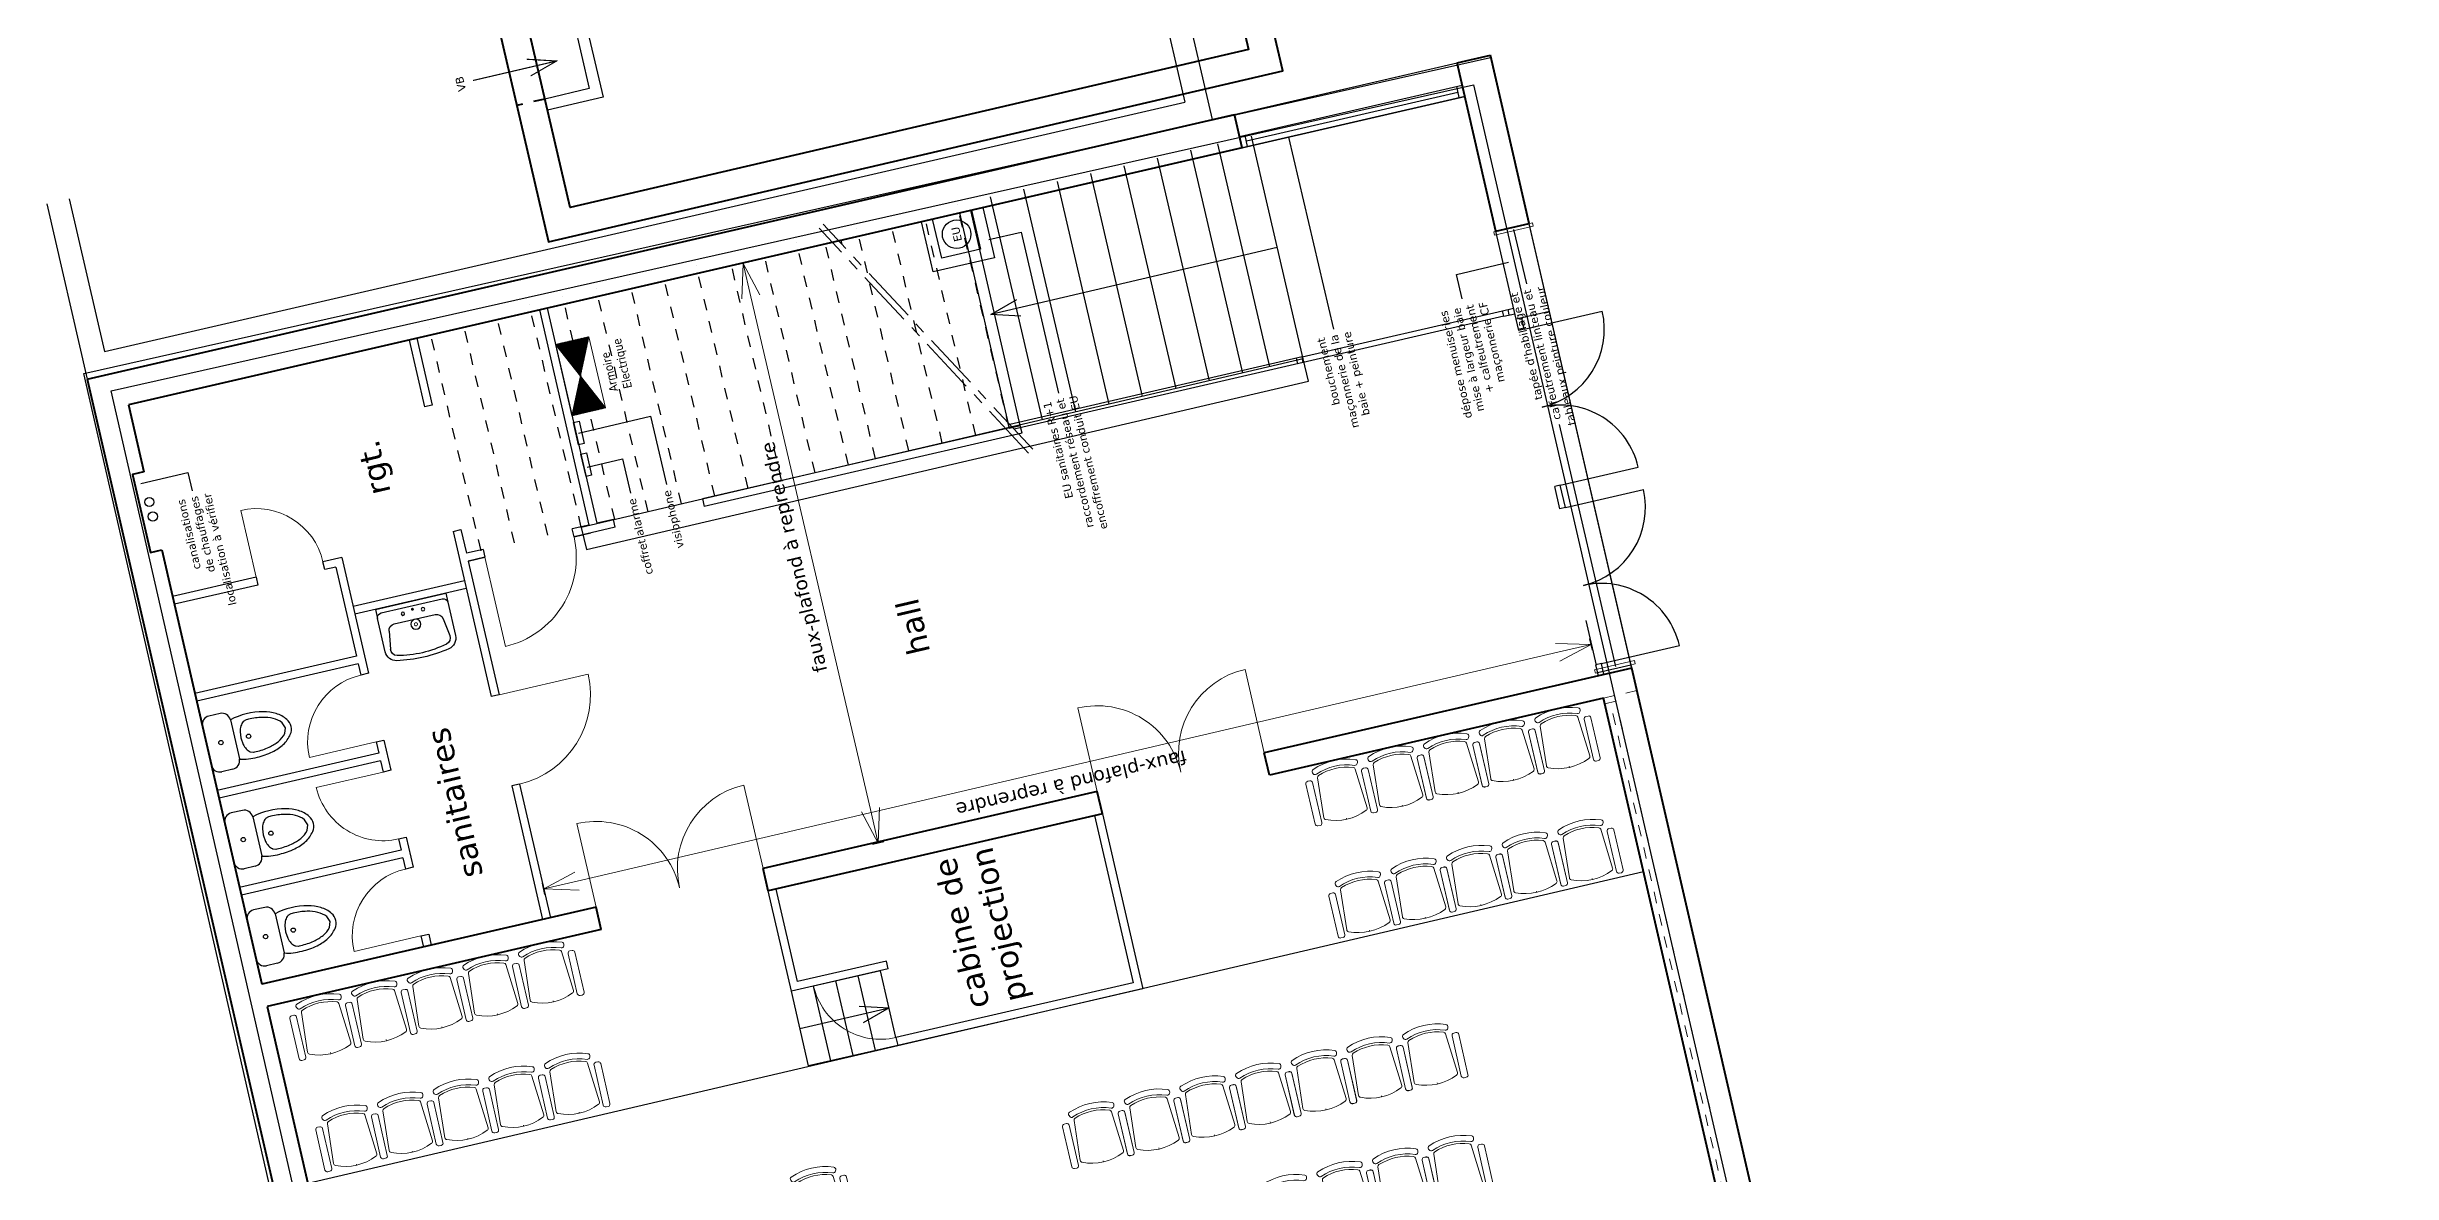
# Model space of a CAD drawing. Header units: metres. Extents: x 596002 to 596090, y 139647 to 139768.
# Drawn here: x 596064.27 to 596084.79, y 139705.53 to 139715.38 of the extents above; entities that cross this region are included whole.
import ezdxf

# ---------------------------------------------------------------- set-up
doc = ezdxf.new("R2010")
doc.units = ezdxf.units.M
doc.header["$MEASUREMENT"] = 0
doc.header["$PDMODE"] = 3
doc.header["$PDSIZE"] = 0.1
for name, pattern in [('01', [0.15000000000000002, 0.1, -0.05]), ('AXESX2', [4, 2.5, -0.5, 0.5, -0.5]), ('CACHE2', [0.1875, 0.125, -0.0625]), ('CACHEX2', [0.75, 0.5, -0.25])]:
    doc.linetypes.add(name, pattern=pattern)
for name, color, linetype, lineweight in [('-Sécurité', 240, 'Continuous', 35), ('01-BETON-0.40', 4, 'Continuous', 40), ('01-BETON-VU', 6, 'Continuous', 18), ('01-FENETRES', 6, 'Continuous', 18), ('01-MEN-CP-0.15', 2, 'Continuous', 18), ('01-MOBILIER-0.10', 10, 'Continuous', 9)]:
    doc.layers.add(name, color=color, linetype=linetype, lineweight=lineweight)
for name, color, linetype in [('01-CLOISON-0.25', 3, 'Continuous'), ('01-SANITAIRE-0.15', 44, 'Continuous'), ('06-TXT-DETAILS-DIVERS-02.20', 2, 'Continuous'), ('06-TXT-DIVERS-0.20', 70, 'Continuous'), ('06-TXT-LOCAUX 50-0.20', 20, 'Continuous'), ('07-CHAUFFAGE-0.13', 210, 'Continuous'), ('08-VU-0.08', 56, 'Continuous'), ('08-VU-0.20', 32, 'Continuous'), ('10-DEMOL-GO-0.25', 1, 'Continuous')]:
    doc.layers.add(name, color=color, linetype=linetype)
doc.layers.add('10-TRACE-CONSTRUC-2', color=91, linetype='Continuous', plot=False)
doc.styles.add('COT', font='verdana.ttf')
doc.styles.add('locaux 100', font='verdana.ttf', dxfattribs={"height": 0.22})
doc.styles.add('locaux 20', font='verdana.ttf', dxfattribs={"height": 0.07})
doc.styles.add('standartbufin', font='tahoma.ttf', dxfattribs={"height": 0.4})
doc.dimstyles.new('COT50', dxfattribs={"dimtxt": 0.12, "dimasz": 0.08, "dimexe": 0.05, "dimexo": 0, "dimgap": 0.05, "dimtad": 1, "dimdec": 0, "dimlfac": 100, "dimzin": 0, "dimdsep": 46, "dimtxsty": 'COT', "dimblk": 'OPEN30', "dimcen": 0.04, "dimdle": 0.05, "dimclrd": 256, "dimclre": 256, "dimclrt": 6, "dimadec": 0, "dimazin": 0, "dimtm": 1e-09, "dimtfac": 1, "dimtdec": 0, "dimtmove": 1, "dimatfit": 0, "dimldrblk": 'OPEN30', "dimfxl": 0.05, "dimfxlon": 1, "dimtolj": 1, "dimtzin": 0, "dimlwd": -1, "dimlwe": -1, "dimarcsym": 0})

# ---------------------------------------------------------------- blocks, each defined once
blk = doc.blocks.new('$PSWC0')
for p, q in [((-17.504, 25.006), (17.504, 25.006)), ((-25.006, 17.504), (-25.006, 7.502)), ((17.504, 0), (-17.504, 0)), ((25.006, 17.504), (25.006, 7.502))]:
    blk.add_line(p, q)
for points in [[(17.63605173158127, 25.0055893026592, 0.08789249211905761), (19.5552069240819, 40.71244407784938, 0.05726105709833531), (17.94812945867061, 54.69933367903663, 0.07096105721702131), (13.82761937005871, 65.30787665931446, 0.1063111474706704), (6.793995036696908, 73.26309258216534, 0.1600918789591483), (7.454087221025257e-12, 75.49563827248676, 0.1600918789591483), (-6.793995206250353, 73.26309245721528, 0.1063111474706704), (-13.82761933816897, 65.30787671597844, 0.07096105721702131), (-17.94812939052263, 54.69933397175448, 0.1221839071382537), (-17.52145566695824, 25.00558974287305)], [(14.60763390205141, 38.53983133879304, 0.01232091471195986), (14.55408908526463, 40.71242460906504, 0.04997196211968119), (13.34607194767707, 52.76919071861009, 0.06379475306850564), (10.29129513155672, 61.77154643172086, 0.1036532822298737), (4.905215531169337, 68.69534709823928), (4.901, 68.715), (0, 70.516), (-4.901, 68.715), (-4.905215531154537, 68.69534709823941, 0.1036532822298737), (-10.29129516554843, 61.77154636211663, 0.06379475306850564), (-13.34607187260719, 52.76919108943456, 0.04997196211968119), (-14.55408908525481, 40.71242460903527, 0.008939766089561162), (-14.51524100618342, 38.5398300485979)], [(-14.503, 38.509), (-13.603, 35.708), (-13.58678958699211, 35.75106503736079, 0.1060918812011994), (-10.25029485655361, 32.84453012438863, 0.07011870422558618), (-5.282359229419608, 30.94483377068165), (-5.301, 30.907), (0, 30.507), (5.901, 31.107), (5.906655826634506, 31.14822936371262, 0.07011870422558618), (10.34268766274159, 32.8445301003227, 0.1060918812011994), (13.67918243670857, 35.7510650373642), (13.703, 35.708), (14.603, 38.509)]]:
    blk.add_lwpolyline(points, format="xyb")
for centre in [(-0.005807788915932179, 37.35856862950325), (7.450580596923828e-12, 12.50279459708929)]:
    blk.add_circle(centre, 1.871885525699027)
for centre, start, end in [((-17.50474861014634, 17.50391243591905), 90, 180), ((17.50474861016124, 17.50391243591905), 360, 90), ((-17.50474861014634, 7.501676758229733), 180, 270), ((17.50474861016124, 7.501676758229733), 270, 360)]:
    blk.add_arc(centre, 7.501676758267349, start, end)
blk = doc.blocks.new('Lav63-50')
for p, q in [((31.49999999999995, 0), (-31.49999999999995, 0)), ((-31.49999999999995, 0), (-31.49999999999995, -8.000000000000007)), ((31.49999999999995, 0), (31.49999999999995, -8.000000000000007)), ((-31.49999999999995, -8.000000000000007), (-31.49999999999995, -37.99068199802615)), ((27.50000000000004, -4.000000000000092), (-27.50000000000004, -4.000000000000092)), ((18.35248625940036, -16.00000000000001), (-18.35248625940036, -16.00000000000001)), ((31.49999999999995, -37.99068199802615), (31.49999999999995, -8.000000000000007)), ((-24.28271644530398, -21.0876568944764), (-26.68113644514865, -36.67738689346702)), ((24.28271644530415, -21.0876568944764), (26.68113644514882, -36.67738689346702))]:
    blk.add_line(p, q)
for points, const_width in [([(-1.374999999999993, -20.50000000000001, 1), (1.374999999999993, -20.50000000000001, 1)], 0.75), ([(-0.6249999999999645, -7.000000000000028, 1), (0.6249999999999645, -7.000000000000028, 1)], 1.25)]:
    blk.add_lwpolyline(points, format="xyb", close=True, dxfattribs=dict(const_width=const_width))
for centre, radius in [((-8.999999999999986, -8.999999999999986), 1.5), ((0, -20.50000000000001), 4.4), ((9.000000000000163, -8.999999999999986), 1.5)]:
    blk.add_circle(centre, radius)
for centre, radius, start, end in [((-27.50000000000004, -8.000000000000007), 4, 90, 179.9999999999999), ((-18.35248625940036, -22.00000000000006), 6, 90, 171.2538377374447), ((18.35248625940036, -22.00000000000006), 6, 8.7461622625552, 90), ((27.50000000000004, -8.000000000000007), 4, 0, 90), ((-21.49999999999999, -37.99068199802615), 10, 180, 259.3216732390717), ((-20.75090625924503, -37.58972999899068), 6, 171.2538377374447, 256.7492793458946), ((20.75090625924521, -37.58972999899068), 6, 283.2507206541057, 8.746162262555396), ((21.49999999999999, -37.99068199802615), 10, 280.6783267609286, 0), ((0, 76.03124999999994), 126.03125, 259.3216732390715, 280.6783267609286), ((0, 50.53124999999987), 96.53125, 256.7492793458944, 283.2507206541057)]:
    blk.add_arc(centre, radius, start, end)
blk = doc.blocks.new('armoire-st')
at = {"layer": '-Sécurité', "lineweight": 0}
h = blk.add_hatch(dxfattribs=at)
h.set_pattern_fill('ANSI31', color=256, scale=0.05, angle=-14.72677134690274, style=0)
h.set_pattern_definition([(45.00000000000001, (-19.73949554096907, 16.35818380553974), (-0.004419417382415922, 0.004419417382415924), [])])
h.paths.add_polyline_path([(-0.3198091284139082, 0.1499105289112777), (-0.3198091281810775, -0.1500894711789442), (0.0001908718841150403, -8.947111200541258e-05)])
h.paths.add_polyline_path([(0.3201908719493076, 0.1499105287657585), (0.0001908718841150403, -8.947111200541258e-05), (0.3201908718328923, -0.1500894710916327)])
for p, q in [((-0.3198091281810775, -0.1500894711061846), (0.3201908720657229, 0.1499105288239662)), ((-0.3198091284139082, 0.1499105289112777), (0.3201908718328923, -0.1500894710916327))]:
    blk.add_line(p, q, dxfattribs=at)
blk.add_lwpolyline([(-0.3198091282974929, -0.1500894711061846), (0.320190871716477, -0.1500894711061846), (0.3201908719493076, 0.1499105288239662), (-0.3198091284139082, 0.1499105288967257)], close=True, dxfattribs=at)
blk = doc.blocks.new('A$C1641731E')
blk.add_line((-2.921751729445532e-11, 0), (0.009999972797118062, -2.3318687453866e-05))
for points in [[(0.4006984760925434, 0.2391129086026922, -0.4148967159354798), (0.3806518385825939, 0.2191129631828517), (0.02051295817352639, 0.219952764455229, -0.4142135633168115), (0.0005596500703859419, 0.2399993475992233), (0.0006062875617089958, 0.2599992930190638, -0.4142135628693395), (0.02065287067659938, 0.2799526011804119), (0.3807451136816553, 0.2791129086399451, -0.4135307362241694), (0.400698476150751, 0.2591129631036893), (0.4006984760925434, 0.2391129086026922)], [(0.03769505815569119, -0.1821751319803298, -0.2086709126527801), (0.03887172084057511, 0.1821314162807539, -0.3175770733497415), (0.05865335342230082, 0.1940186994615942), (0.4108083047902937, 0.1679443141911179, -0.2951062000129224), (0.4281254975065849, 0.1548389167292044, -0.1759431000094559), (0.4283422080915216, -0.156081986031495, -0.2964227260033155), (0.4109556319889407, -0.1692224645521492), (0.05745294349605956, -0.1941900082165375, -0.3184326953947918)], [(0.453867395553857, -0.1989057277096435, -0.4024361784954153), (0.4432286689988132, -0.1733240003231913, 0.1875188746745377), (0.4433305287965368, 0.1711964523419738, -0.40243617655326), (0.4539843802921268, 0.1967718843370676), (0.4631601335421465, 0.2007688359590247, -0.4258537735302592), (0.4897848414256032, 0.1896882650908083, -0.1879325978822009), (0.4896739891845527, -0.1918440393637866, -0.4258537720961644), (0.4630407837684061, -0.2029081044020131)], [(0.4006984760052319, -0.2608857178129256, -0.4148967159354798), (0.3806518385243862, -0.2808856633491814), (0.02051295811531872, -0.2800458621932194, -0.4142135633168115), (0.000559650012178281, -0.2599992789328098), (0.0006062875035013349, -0.2399993335129693, -0.4142135628693395), (0.02065287061839172, -0.2200460253516212), (0.3807451136234477, -0.2208857177756727, -0.4135307362241694), (0.4006984760925434, -0.2408856635447592), (0.4006984760052319, -0.2608857178129256)]]:
    blk.add_lwpolyline(points, format="xyb", close=True)
blk = doc.blocks.new('_Open30')
at = {"color": 0, "linetype": 'ByBlock', "lineweight": -2}
for p, q in [((-1, 0.26794919), (0, 0)), ((0, 0), (-1, -0.26794919)), ((0, 0), (-1, 0))]:
    blk.add_line(p, q, dxfattribs=at)
blk = doc.blocks.new('*D26')
at = {"layer": '06-TXT-DETAILS-DIVERS-02.20', "transparency": 16777216}
for p, q in [((596070.4103263458, 139713.4988894686), (596070.31293717, 139713.4761881817)), ((596071.5917846503, 139708.430399249), (596071.4943954746, 139708.4076979621))]:
    blk.add_line(p, q, dxfattribs=at)
at = {"layer": '06-TXT-DETAILS-DIVERS-02.20', "lineweight": 5, "transparency": 16777216}
blk.add_line((596071.474986202, 139708.7112161331), (596070.4297356188, 139713.1953712976), dxfattribs=at)
at = {"layer": 'Defpoints', "color": 0, "transparency": 16777216}
for p in [(596071.9217697213, 139713.8512049019), (596070.361631758, 139713.4875388252), (596074.9212046829, 139709.2064826143)]:
    blk.add_point(p, dxfattribs=at)
at = {"layer": '06-TXT-DETAILS-DIVERS-02.20', "lineweight": 5, "transparency": 16777216, "xscale": 0.3, "yscale": 0.3, "zscale": 0.3}
for p, rotation in [((596070.361631758, 139713.4875388252), 103.1212703830424), ((596071.5430900626, 139708.4190486055), 283.1212703830424)]:
    blk.add_blockref('_Open30', p, dxfattribs=dict(at, rotation=rotation))
at = {"layer": '06-TXT-DETAILS-DIVERS-02.20', "color": 6, "transparency": 16777216, "insert": (596070.821725987, 139710.9228428891), "char_height": 0.12, "attachment_point": 5, "rotation": 103.12127038304244, "style": 'COT'}
blk.add_mtext('\\A1;faux-plafond à reprendre', dxfattribs=at)
blk = doc.blocks.new('*D27')
at = {"layer": '06-TXT-DETAILS-DIVERS-02.20', "transparency": 16777216}
for p, q in [((596077.7919055371, 139710.1061670186), (596077.7692042502, 139710.2035561944)), ((596068.6276090083, 139707.9699817307), (596068.6049077214, 139708.0673709066))]:
    blk.add_line(p, q, dxfattribs=at)
at = {"layer": '06-TXT-DETAILS-DIVERS-02.20', "lineweight": 5, "transparency": 16777216}
blk.add_line((596077.4883873661, 139710.0867577458), (596068.9084258926, 139708.0867801794), dxfattribs=at)
at = {"layer": 'Defpoints', "color": 0, "transparency": 16777216}
for p in [(596077.8444601092, 139709.8807063864), (596068.6162583648, 139708.0186763185), (596068.6751822494, 139707.7658911532)]:
    blk.add_point(p, dxfattribs=at)
at = {"layer": '06-TXT-DETAILS-DIVERS-02.20', "lineweight": 5, "transparency": 16777216, "xscale": 0.3, "yscale": 0.3, "zscale": 0.3}
for p, rotation in [((596077.7805548937, 139710.1548616065), 13.12127038304243), ((596068.6162583649, 139708.0186763187), 193.1212703830424)]:
    blk.add_blockref('_Open30', p, dxfattribs=dict(at, rotation=rotation))
at = {"layer": '06-TXT-DETAILS-DIVERS-02.20', "color": 6, "transparency": 16777216, "insert": (596073.2288574555, 139708.9561340392), "char_height": 0.12, "attachment_point": 5, "rotation": 193.12127038304243, "style": 'COT'}
blk.add_mtext('\\A1;faux-plafond à reprendre', dxfattribs=at)

msp = doc.modelspace()

# ---------------------------------------------------------------- linework, layer by layer
at = {"layer": '01-BETON-0.40'}
for p, q in [((596076.6083831955, 139715.2400080072), (596076.9007087385, 139715.3074303845)), ((596076.9477735626, 139713.7685014048), (596076.6083831955, 139715.2400080072)), ((596077.2399418845, 139713.8366054506), (596076.9007087385, 139715.3074303845)), ((596064.6230359358, 139712.4756905391), (596074.6595462427, 139714.790525492)), ((596074.72696862, 139714.4981999491), (596074.6595462427, 139714.790525492)), ((596074.72696862, 139714.4981999491), (596064.982783856, 139712.2507873734)), ((596076.9477735627, 139713.7685014048), (596077.2399418845, 139713.8366054506)), ((596064.6230359358, 139712.4756905391), (596073.0957813463, 139675.7401139789)), ((596064.982783856, 139712.2507873734), (596065.117965789, 139711.6646743707)), ((596065.2752850972, 139710.9825795827), (596066.1514383954, 139707.1838112961)), ((596078.136785655, 139709.9481287643), (596074.921204683, 139709.2064826143)), ((596083.238412202, 139687.8288293501), (596078.136785655, 139709.9481287643)), ((596077.8894083637, 139709.6858226917), (596074.9661529345, 139709.011598919)), ((596082.9460866591, 139687.7614069728), (596077.8894083637, 139709.6858226917)), ((596074.9661529345, 139709.011598919), (596074.921204683, 139709.2064826143)), ((596073.4595769683, 139708.8693707279), (596070.5363215392, 139708.1951469552)), ((596073.5045252199, 139708.6744870327), (596073.4595769683, 139708.8693707279)), ((596073.5045252199, 139708.6744870327), (596070.5812697908, 139708.0002632599)), ((596070.5812697908, 139708.0002632599), (596070.5363215392, 139708.1951469552)), ((596069.0746938246, 139707.8580350689), (596066.1514383954, 139707.1838112962)), ((596069.1196420761, 139707.6631513736), (596069.0746938246, 139707.8580350689)), ((596069.1196420761, 139707.6631513736), (596066.196386647, 139706.9889276009)), ((596066.196386647, 139706.9889276009), (596072.8262537454, 139678.2435825471))]:
    msp.add_line(p, q, dxfattribs=at)
at = {"layer": '01-BETON-0.40', "linetype": 'CACHE2', "ltscale": 0.5}
msp.add_line((596068.6257505943, 139714.9245887278), (596068.3822702856, 139714.8678337929), dxfattribs=at)
at = {"layer": '01-BETON-0.40'}
msp.add_lwpolyline([(596072.664276222, 139725.5478573354), (596072.3474176863, 139726.9071895965), (596065.9299173767, 139725.4112788407), (596068.6598160471, 139713.6745763002), (596075.0829227581, 139715.1717939006), (596074.8445592456, 139716.1943802471), (596074.601086306, 139716.1376270298), (596074.7826966012, 139715.358513623), (596068.8466609445, 139713.9748316352), (596066.2300184228, 139725.2245299552), (596072.1606979639, 139726.6069634396), (596072.4208032824, 139725.4911041182)], close=True, dxfattribs=at)
msp.add_lwpolyline([(596065.117965789, 139711.6646743706), (596065.018180009, 139711.6414144385), (596065.1770890172, 139710.9596902076), (596065.2752850972, 139710.9825795827)], dxfattribs=at)
at = {"layer": '01-BETON-VU', "linetype": 'CACHEX2', "ltscale": 0.2}
msp.add_line((596078.1817339066, 139709.753245069), (596077.8894083637, 139709.6858226917), dxfattribs=at)
at = {"layer": '01-CLOISON-0.25'}
for p, q in [((596068.5783880339, 139713.0800826139), (596069.012138661, 139711.1994549544)), ((596068.6465973273, 139713.0958145019), (596069.0803479544, 139711.2151868424)), ((596067.4383184166, 139712.8171353425), (596067.5731631711, 139712.2324842566)), ((596067.5065277099, 139712.8328672305), (596067.6413724645, 139712.2482161447)), ((596067.6413724645, 139712.2482161447), (596067.5731631711, 139712.2324842566)), ((596072.7866878121, 139712.0700223169), (596070.006045507, 139711.4286910371)), ((596072.8024197002, 139712.0018130236), (596072.7866878122, 139712.0700223169)), ((596072.8024197001, 139712.0018130236), (596070.021777395, 139711.3604817438)), ((596069.2265107259, 139711.2488980311), (596069.0803479544, 139711.2151868424)), ((596069.2422426139, 139711.1806887377), (596069.2265107259, 139711.2488980311)), ((596070.006045507, 139711.4286910371), (596070.021777395, 139711.3604817438)), ((596067.8243493096, 139711.1434077916), (596067.8925219179, 139711.1592987356)), ((596067.8243493096, 139711.1434077916), (596068.1574904408, 139709.698996218)), ((596067.8925219179, 139711.1592987356), (596067.940278337, 139710.9522395711)), ((596069.012138661, 139711.1994549544), (596068.8659758896, 139711.1657437658)), ((596068.8817077776, 139711.0975344724), (596068.8659758896, 139711.1657437658)), ((596069.2422426139, 139711.1806887377), (596068.8817077776, 139711.0975344724)), ((596068.8817077776, 139711.0975344724), (596069.0278705491, 139711.1312456611)), ((596066.8504549032, 139710.9163943055), (596066.6848037622, 139710.8781882917)), ((596066.7005356502, 139710.8099789984), (596066.6848037622, 139710.8781882917)), ((596066.7979774979, 139710.8324531241), (596066.7005356502, 139710.8099789984)), ((596066.7979774979, 139710.8324531241), (596066.977770504, 139710.052918343)), ((596066.8504549032, 139710.9163943055), (596067.0841858111, 139709.9029990901)), ((596068.0864411085, 139710.9859507597), (596067.940278337, 139710.9522395711)), ((596068.1021729965, 139710.9177414664), (596067.956010225, 139710.8840302777)), ((596067.956010225, 139710.8840302777), (596068.1021729965, 139710.9177414664)), ((596067.956010225, 139710.8840302777), (596068.2256997342, 139709.714728106)), ((596068.0864411085, 139710.9859507597), (596068.1021729965, 139710.9177414664)), ((596066.1001526763, 139710.7433435372), (596065.3693388191, 139710.574787594)), ((596066.1158845644, 139710.6751342438), (596065.3850707071, 139710.5065783006)), ((596066.1001526763, 139710.7433435372), (596066.1158845644, 139710.6751342438)), ((596067.9237595329, 139710.7123914335), (596066.9493410565, 139710.4876501759)), ((596067.9394914209, 139710.6441821401), (596066.9650729446, 139710.4194408826)), ((596066.9777705038, 139710.052918343), (596065.5648637131, 139709.7270435195)), ((596066.993502392, 139709.9847090497), (596065.5805956011, 139709.6588342262)), ((596066.993502392, 139709.9847090497), (596067.0159765177, 139709.887267202)), ((596067.0841858111, 139709.9029990901), (596067.0159765177, 139709.887267202)), ((596068.2256997342, 139709.714728106), (596068.1574904408, 139709.698996218)), ((596067.173295398, 139709.2051742685), (596065.7603886073, 139708.8792994451)), ((596067.1508212723, 139709.3026161162), (596067.2190305656, 139709.3183480042)), ((596067.1508212723, 139709.3026161162), (596067.173295398, 139709.2051742685)), ((596067.2190305656, 139709.3183480042), (596067.2797107052, 139709.0552550156)), ((596067.189027286, 139709.1369649752), (596065.7761204953, 139708.8110901517)), ((596067.189027286, 139709.1369649752), (596067.2115014117, 139709.0395231276)), ((596067.2797107052, 139709.0552550156), (596067.2115014117, 139709.0395231276)), ((596068.4054927402, 139708.9351933249), (596068.3372834468, 139708.9194614369)), ((596068.3372834468, 139708.9194614369), (596068.606972956, 139707.7501592652)), ((596068.4054927402, 139708.9351933249), (596068.6751822493, 139707.7658911532)), ((596073.4363159266, 139708.6587551446), (596073.773427813, 139707.19712743)), ((596073.5045252199, 139708.6744870327), (596073.8573689943, 139707.1446500247)), ((596067.3688202921, 139708.3574301941), (596065.9559135013, 139708.0315553706)), ((596067.3463461663, 139708.4548720417), (596067.4145554596, 139708.4706039297)), ((596067.3463461663, 139708.4548720417), (596067.3688202921, 139708.3574301941)), ((596067.4145554596, 139708.4706039297), (596067.4752355992, 139708.2075109411)), ((596067.3845521801, 139708.2892209007), (596065.9716453893, 139707.9633460772)), ((596067.3845521801, 139708.2892209007), (596067.4070263059, 139708.1917790531)), ((596067.4752355992, 139708.2075109411), (596067.4070263059, 139708.1917790531)), ((596070.7835369225, 139707.1232866312), (596070.5812697908, 139708.0002632599)), ((596070.8360143278, 139707.2072278126), (596070.6494790841, 139708.015995148)), ((596067.5418710604, 139707.6071279673), (596067.6100803538, 139707.6228598553)), ((596067.5418710604, 139707.6071279673), (596067.5643451862, 139707.5096861196)), ((596067.6100803538, 139707.6228598553), (596067.6325544795, 139707.5254180077)), ((596071.615549109, 139707.3870208186), (596070.8360143278, 139707.2072278126)), ((596071.631280997, 139707.3188115253), (596071.615549109, 139707.3870208186)), ((596071.631280997, 139707.3188115253), (596070.7835369225, 139707.1232866312)), ((596073.773427813, 139707.19712743), (596071.6979164582, 139706.7184285514)), ((596073.8573689943, 139707.1446500247), (596071.7136483463, 139706.650219258)), ((596071.6979164582, 139706.7184285514), (596071.7136483463, 139706.650219258))]:
    msp.add_line(p, q, dxfattribs=at)
for points in [[(596068.4668415862, 139715.6063129588), (596068.9537874656, 139715.7198193932), (596069.1353977608, 139714.9407059864), (596068.6484518813, 139714.8271995519)], [(596068.489542873, 139715.508923783), (596068.8790995766, 139715.5997289305), (596069.0153072979, 139715.0153938754), (596068.6257505943, 139714.9245887278)], [(596072.457648404, 139713.9750400296), (596072.5597472807, 139713.5370329027), (596072.0241068132, 139713.4121758249), (596071.9218226582, 139713.8509778018)], [(596072.360259228, 139713.9523387427), (596072.4396568177, 139713.6117207917), (596072.0987947022, 139713.5322662876), (596072.019211834, 139713.8736790887)]]:
    msp.add_lwpolyline(points, dxfattribs=at)
for points in [[(596076.6083831955, 139715.2400080072), (596076.6758055728, 139714.9476824642), (596074.7269686201, 139714.4981999491), (596074.6588649446, 139714.7903666825)], [(596077.8444601123, 139709.880706387), (596077.8377513825, 139709.9097936609), (596078.1298546094, 139709.9780220299), (596078.1367644678, 139709.9483785377)]]:
    msp.add_lwpolyline(points, close=True, dxfattribs=at)
at = {"layer": '01-FENETRES', "linetype": 'CACHEX2', "ltscale": 0.2}
for p, q in [((596079.5749677955, 139702.3776841188), (596077.8894083637, 139709.6858226917)), ((596077.9980872743, 139709.6595758937), (596077.9006454266, 139709.6371017679)), ((596079.6124516564, 139702.4376421054), (596077.9493663504, 139709.6483388308)), ((596079.6724096431, 139702.4001582445), (596077.9868502113, 139709.7082968175))]:
    msp.add_line(p, q, dxfattribs=at)
at = {"layer": '01-MEN-CP-0.15'}
for p, q in [((596066.1001526765, 139710.7433435372), (596065.9653079218, 139711.327994623)), ((596068.1021729965, 139710.9177414664), (596068.2819660025, 139710.1382066853)), ((596068.2256997342, 139709.714728106), (596069.0052345153, 139709.8945211121)), ((596074.921204683, 139709.2064826143), (596074.7526487398, 139709.9372964716)), ((596073.4595769683, 139708.8693707279), (596073.2910210252, 139709.6001845852)), ((596067.1508212723, 139709.3026161162), (596066.5661701864, 139709.1677713617)), ((596067.2115014117, 139709.0395231276), (596066.626850326, 139708.904678373)), ((596070.5363215392, 139708.1951469552), (596070.367765596, 139708.9259608125)), ((596069.0746938246, 139707.8580350689), (596068.9061378815, 139708.5888489262)), ((596067.5418710604, 139707.6071279673), (596066.9572199746, 139707.4722832127)), ((596071.5630717037, 139707.3030796372), (596070.9784206178, 139707.1682348827))]:
    msp.add_line(p, q, dxfattribs=at)
for points in [[(596076.9351060925, 139713.7347443901), (596077.2749856082, 139713.8139698515), (596077.2681752222, 139713.8431866039), (596076.9282957064, 139713.7639611425)], [(596077.8182730463, 139709.9052532868), (596078.1671462039, 139709.9865751542), (596078.1603358181, 139710.0157919066), (596077.8114626602, 139709.9344700392)]]:
    msp.add_lwpolyline(points, close=True, dxfattribs=at)
for centre, radius, start, end in [((596066.1001526765, 139710.7433435372), 0.599999999999909, 12.98766367634888, 102.9876636723496), ((596068.1021729965, 139710.9177414664), 0.7999999999999545, 282.9876636448527, 12.98766365060262), ((596067.1508212723, 139709.3026161162), 0.599999999999909, 102.9876636513521, 192.9876636504768), ((596068.2256997342, 139709.714728106), 0.8000000000001819, 282.9876636513521, 12.9876636504768), ((596074.921204683, 139709.2064826143), 0.75, 102.9876636513521, 192.9876636504768), ((596073.4595769683, 139708.8693707279), 0.75, 12.9876636504768, 102.9876636513521), ((596067.2115014117, 139709.0395231276), 0.599999999999909, 192.9876636504768, 282.9876636513521), ((596070.5363215392, 139708.1951469552), 0.75, 102.9876636513521, 192.9876636504768), ((596069.0746938246, 139707.8580350688), 0.75, 12.9876636504768, 102.9876636513521), ((596067.5418710604, 139707.6071279673), 0.599999999999909, 102.9876636513521, 192.9876636504768), ((596071.5630717037, 139707.3030796372), 0.599999999999909, 192.9876636504768, 282.9876636513521)]:
    msp.add_arc(centre, radius, start, end, dxfattribs=at)
at = {"layer": '01-SANITAIRE-0.15'}
msp.add_circle((596072.2294985079, 139713.7424245973), 0.1249999999999999, dxfattribs=at)
at = {"layer": '06-TXT-DETAILS-DIVERS-02.20'}
msp.add_line((596077.7357407269, 139710.3635508826), (596077.8265458745, 139709.9739941793), dxfattribs=at)
for points in [[(596075.1343911832, 139714.5917433519), (596075.5256113863, 139712.9133973902)], [(596072.5108577422, 139713.6948512905), (596072.7934179364, 139713.7607156946), (596073.1215512784, 139712.3530141881)], [(596077.2170322891, 139713.3076653449), (596077.1058862924, 139713.7844848783)], [(596076.6527901285, 139713.1761412504), (596076.6027656408, 139713.3907477453), (596077.05807055, 139713.4968787118)], [(596068.919615139, 139712.003824353), (596069.5510755887, 139712.1510169409), (596069.6904207355, 139711.5532222388)], [(596077.9965330607, 139709.96358454), (596077.503264144, 139712.0797224279)], [(596065.092157331, 139711.5634685667), (596065.5024514658, 139711.6591075819), (596065.540163167, 139711.4973232955)], [(596068.9982279716, 139711.7070109644), (596069.3050179377, 139711.778523296), (596069.3746905107, 139711.4796259448)]]:
    msp.add_lwpolyline(points, dxfattribs=at)
at = {"layer": '07-CHAUFFAGE-0.13'}
for centre in [(596065.1667218369, 139711.4006190059), (596065.1962335098, 139711.2740130772)]:
    msp.add_circle(centre, 0.03999999999999999, dxfattribs=at)
at = {"layer": '08-VU-0.08'}
msp.add_line((596078.2398938229, 139708.1662107122), (596066.5531609464, 139705.4420488788), dxfattribs=at)
at = {"layer": '08-VU-0.20'}
for p, q in [((596071.1289972605, 139706.5153745035), (596070.9784206178, 139707.1682348827)), ((596071.3238809558, 139706.560322755), (596071.1733043131, 139707.2131831342)), ((596071.5187646509, 139706.6052710065), (596071.3681880083, 139707.2581313857)), ((596071.6979164582, 139706.7184285514), (596071.5630717037, 139707.3030796372)), ((596070.9341135651, 139706.470426252), (596070.7835369225, 139707.1232866312)), ((596071.7136483463, 139706.650219258), (596070.9341135651, 139706.470426252))]:
    msp.add_line(p, q, dxfattribs=at)
at = {"layer": '08-VU-0.20', "const_width": 0.009999999999999993}
for points in [[(596068.7286520031, 139715.2566173555), (596067.9982331845, 139715.0863577038)], [(596068.4681114114, 139715.2722250446), (596068.7286520032, 139715.2566173553), (596068.5025450743, 139715.1262307884)]]:
    msp.add_lwpolyline(points, dxfattribs=at)
at = {"layer": '08-VU-0.20', "ltscale": 0.2}
for points in [[(596068.970730082, 139711.9129389221), (596068.9220091583, 139711.9017018593), (596068.8770609072, 139712.0965855548), (596068.925781831, 139712.1078226176)], [(596069.035499967, 139711.6350742467), (596068.9867790433, 139711.6238371839), (596068.9418307922, 139711.8187208794), (596068.9905517161, 139711.8299579422)]]:
    msp.add_lwpolyline(points, close=True, dxfattribs=at)
at = {"layer": '08-VU-0.20'}
for points in [[(596070.8587204304, 139706.7973108848), (596071.6382541514, 139706.9771036464)], [(596071.3777506632, 139706.9933188416), (596071.6382541516, 139706.9771036465), (596071.4118437925, 139706.8472446872)]]:
    msp.add_lwpolyline(points, dxfattribs=at)
at = {"layer": '10-DEMOL-GO-0.25'}
for p, q in [((596074.6595462427, 139714.790525492), (596076.6083831955, 139715.2400080072)), ((596074.7044944942, 139714.5956417968), (596076.653331447, 139715.0451243119)), ((596074.72696862, 139714.4981999491), (596076.6758055728, 139714.9476824643)), ((596074.764452481, 139714.5581579358), (596076.6158475861, 139714.9851663252)), ((596076.6270846489, 139714.9364454014), (596076.6046105232, 139715.033887249)), ((596074.9702887246, 139712.5838360669), (596074.5162629868, 139714.531619584)), ((596074.7756895438, 139714.509437012), (596074.7532154181, 139714.6068788597)), ((596075.2624562521, 139712.6519399276), (596074.8084305144, 139714.5997234447)), ((596074.1490811903, 139712.3924136869), (596073.6950554526, 139714.3401972041)), ((596074.441248718, 139712.4605175476), (596073.9872229802, 139714.4083010647)), ((596074.7334162456, 139712.5286214083), (596074.2793905078, 139714.4764049254)), ((596073.2725786075, 139712.1881021049), (596072.8185528698, 139714.135885622)), ((596073.5647461351, 139712.2562059656), (596073.1107203974, 139714.2039894827)), ((596073.8569136629, 139712.3243098262), (596073.402887925, 139714.2720933434)), ((596072.98041108, 139712.1199982442), (596072.5263853422, 139714.0677817614)), ((596077.2399418845, 139713.8366054506), (596076.9477735627, 139713.7685014048)), ((596077.125288088, 139712.9988455115), (596076.9477735626, 139713.7685014048)), ((596077.4176136309, 139713.0662678888), (596077.2399418846, 139713.8366054507)), ((596077.0053721146, 139713.0738132333), (596077.1028139621, 139713.0962873591)), ((596077.0653301013, 139713.0363293724), (596077.0540930383, 139713.0850502962)), ((596075.251418857, 139712.6692789697), (596077.0053721146, 139713.0738132333)), ((596077.0166091775, 139713.0250923095), (596075.2626559199, 139712.6205580459)), ((596077.0166091775, 139713.0250923095), (596077.0053721146, 139713.0738132333)), ((596077.0166091775, 139713.0250923095), (596077.114051025, 139713.0475664353)), ((596077.4176136309, 139713.0662678888), (596077.125288088, 139712.9988455115)), ((596077.1477622137, 139712.9014036639), (596077.125288088, 139712.9988455115)), ((596077.1964831376, 139712.9126407267), (596077.1477622137, 139712.9014036639)), ((596077.1964831376, 139712.9126407267), (596077.1740090117, 139713.0100825744)), ((596077.1964831376, 139712.9126407267), (596077.878576071, 139713.069959607)), ((596075.251418857, 139712.6692789697), (596072.6937120422, 139712.0793658472)), ((596075.2626559199, 139712.6205580459), (596075.251418857, 139712.6692789697)), ((596075.2626559199, 139712.6205580459), (596072.7330781436, 139712.0371326446)), ((596075.213934996, 139712.609320983), (596075.2026979332, 139712.6580419069)), ((596077.5111208982, 139711.5484548598), (596078.1932138316, 139711.7057737401)), ((596077.5111208981, 139711.5484548598), (596077.4623999743, 139711.5372177969)), ((596077.5073482258, 139711.3423341016), (596077.4623999743, 139711.5372177969)), ((596077.5560691496, 139711.3535711645), (596077.5111208981, 139711.5484548598)), ((596077.5560691496, 139711.3535711645), (596078.2381620831, 139711.5108900448)), ((596077.5560691496, 139711.3535711645), (596077.5073482258, 139711.3423341016)), ((596077.8707069103, 139709.9893852975), (596078.5527998437, 139710.1467041778)), ((596077.8707069103, 139709.9893852975), (596077.8219859864, 139709.9781482347)), ((596077.8444601122, 139709.880706387), (596077.8219859864, 139709.9781482347)), ((596077.893181036, 139709.8919434499), (596077.8707069103, 139709.9893852975))]:
    msp.add_line(p, q, dxfattribs=at)
at = {"layer": '10-DEMOL-GO-0.25', "linetype": '01'}
for p, q in [((596072.3960760249, 139711.9837905229), (596071.9420502872, 139713.93157404)), ((596071.5195734422, 139711.7794789409), (596071.0655477043, 139713.727262458)), ((596071.8117409697, 139711.8475828015), (596071.357715232, 139713.7953663187)), ((596072.1039084973, 139711.9156866622), (596071.6498827595, 139713.8634701793)), ((596070.6983659079, 139711.5880565609), (596070.2443401702, 139713.535840078)), ((596070.9905334355, 139711.6561604216), (596070.5365076978, 139713.6039439387)), ((596071.2827009631, 139711.7242642822), (596070.8286752254, 139713.6720477994)), ((596069.8218633252, 139711.3837449789), (596069.3678375875, 139713.3315284961)), ((596070.1140308527, 139711.4518488396), (596069.660005115, 139713.3996323567)), ((596070.4061983804, 139711.5199527002), (596069.9521726426, 139713.4677362173)), ((596068.9453607424, 139711.1794333969), (596068.4913350047, 139713.1272169141)), ((596069.2375282701, 139711.2475372576), (596068.7835025323, 139713.1953207747)), ((596069.5296957976, 139711.3156411182), (596069.0756700599, 139713.2634246354)), ((596068.0688581597, 139710.9751218149), (596067.6148324219, 139712.9229053321)), ((596068.3610256872, 139711.0432256756), (596067.9069999495, 139712.9910091927)), ((596068.6531932148, 139711.1113295363), (596068.1991674771, 139713.0591130534))]:
    msp.add_line(p, q, dxfattribs=at)
at = {"layer": '10-DEMOL-GO-0.25', "linetype": 'AXESX2', "ltscale": 0.2}
for p, q in [((596072.8588552501, 139711.8288640817), (596071.0264846504, 139713.7946893981)), ((596072.8954302763, 139711.8629561256), (596071.0630596767, 139713.828781442))]:
    msp.add_line(p, q, dxfattribs=at)
at = {"layer": '10-DEMOL-GO-0.25'}
for points in [[(596075.0354433833, 139713.6258316862), (596072.5301519787, 139713.0418516042)], [(596072.7906925705, 139713.0262439148), (596072.5301519786, 139713.0418516041), (596072.7562589073, 139713.172238171)]]:
    msp.add_lwpolyline(points, dxfattribs=at)
msp.add_lwpolyline([(596075.2624562521, 139712.6519399275), (596068.9453607425, 139711.1794333966), (596068.9907633163, 139710.9846550451), (596075.307858826, 139712.4571615761)], close=True, dxfattribs=at)
for centre, start, end in [((596077.1964831376, 139712.9126407267), 282.9876636513521, 12.9876636504768), ((596077.5111208982, 139711.5484548598), 12.9876636504768, 102.9876636513521), ((596077.5560691496, 139711.3535711645), 282.9876636513521, 12.9876636504768), ((596077.8707069103, 139709.9893852975), 12.9876636504768, 102.9876636513521)]:
    msp.add_arc(centre, 0.7, start, end, dxfattribs=at)
at = {"layer": '10-TRACE-CONSTRUC-2'}
for p, q in [((596073.9165045355, 139716.2323327144), (596074.2248306007, 139714.8955126843)), ((596074.1113882307, 139716.2772809659), (596074.4646625475, 139714.7455772405)), ((596064.7729713796, 139712.7155224858), (596074.2248306007, 139714.8955126843)), ((596064.269761619, 139714.0073942644), (596064.6230359358, 139712.4756905391)), ((596064.4646453144, 139714.0523425159), (596064.7729713796, 139712.7155224858)), ((596071.227555871, 139713.6523047057), (596071.2190621049, 139713.6891314219)), ((596078.136785655, 139709.9481287643), (596077.4176136309, 139713.0662678888))]:
    msp.add_line(p, q, dxfattribs=at)
at = {"layer": '10-TRACE-CONSTRUC-2', "linetype": '01'}
msp.add_line((596072.6882435525, 139712.0518943836), (596072.2342178146, 139713.9996779007), dxfattribs=at)
at = {"layer": '10-TRACE-CONSTRUC-2'}
for points in [[(596072.3985209999, 139678.4281179999), (596064.5923414021, 139712.5234389216), (596076.9011379989, 139715.2875750053), (596084.7891268793, 139681.1053418629)], [(596072.5934765871, 139678.4727534011), (596064.8321189649, 139712.3723038279), (596076.7509660342, 139715.0488705419), (596084.5942483669, 139681.0603711457)]]:
    msp.add_lwpolyline(points, dxfattribs=at)
msp.add_lwpolyline([(596072.2554953374, 139713.9281758506), (596072.6892459644, 139712.0475481912), (596072.7866878122, 139712.070022317), (596072.3529371852, 139713.9506499764)], close=True, dxfattribs=at)

# ---------------------------------------------------------------- block references
at = {"layer": '-Sécurité', "xscale": -1, "rotation": 282.9876636492157}
msp.add_blockref('armoire-st', (596068.9378482889, 139712.5008598922), dxfattribs=at)
at = {"layer": '01-MOBILIER-0.10', "rotation": 103.1212703830424}
for p in [(596077.5923709815, 139709.0803850749), (596076.6184818981, 139708.8533728297), (596077.1051617434, 139708.9680144461), (596075.6443281182, 139708.6274960783), (596076.13127266, 139708.7410022009), (596077.3061763445, 139707.9880653406), (596077.7933855826, 139708.1004359693), (596076.8194964993, 139707.8734237241), (596075.8453427193, 139707.6475469727), (596076.3322872611, 139707.7610530954), (596068.7010403803, 139707.0308142556), (596067.727151297, 139706.8038020104), (596068.2140958387, 139706.917308133), (596066.7532622135, 139706.5767897651), (596067.2402067553, 139706.6902958878), (596075.9482083069, 139706.1997021638), (596076.435417545, 139706.3120727926), (596068.4411080921, 139705.9434190227), (596068.9280526337, 139706.0569251453), (596074.9748432663, 139705.9704176837), (596075.4615284344, 139706.0850605408), (596067.9541635504, 139705.8299129001), (596074.0009541557, 139705.7434054319), (596074.4876340282, 139705.8580470549), (596066.9802744669, 139705.6029006547), (596067.4672190087, 139705.7164067774), (596073.5137449176, 139705.6310348031), (596076.6601588025, 139705.3376543162), (596076.1729495644, 139705.2252836874), (596071.078757458, 139705.0646396709), (596075.1995845238, 139704.9959992073), (596075.6862696919, 139705.1106420644)]:
    msp.add_blockref('A$C1641731E', p, dxfattribs=at)
at = {"layer": '01-SANITAIRE-0.15', "xscale": -0.01, "yscale": 0.01, "zscale": 0.01, "rotation": 12.98761175034233}
msp.add_blockref('Lav63-50', (596067.4522821826, 139710.5318115113), dxfattribs=at)
at = {"layer": '01-SANITAIRE-0.15', "xscale": 0.01, "yscale": 0.01, "rotation": 282.9876636492157}
for p in [(596065.6704921043, 139709.2690668356), (596065.8660169983, 139708.4213227612), (596066.0615418924, 139707.5735786867)]:
    msp.add_blockref('$PSWC0', p, dxfattribs=at)
at = {"layer": '06-TXT-LOCAUX 50-0.20', "color": 230, "true_color": 0xeb147c, "xscale": -1, "rotation": 282.9876636492157}
msp.add_blockref('armoire-st', (596068.9378482884, 139712.5008598921), dxfattribs=at)

# ---------------------------------------------------------------- texts
at = {"layer": '-Sécurité', "insert": (596069.1955863477, 139712.3576308838), "char_height": 0.075, "width": 1.069019720834884, "attachment_point": 1, "rotation": 102.98766364921573, "style": 'standartbufin'}
msp.add_mtext('Armoire\\PElectrique', dxfattribs=at)
at = {"layer": '01-SANITAIRE-0.15', "insert": (596072.2294985079, 139713.7424245973), "char_height": 0.06999999999999992, "width": 0.1588719155927091, "attachment_point": 5, "rotation": 103.12127038304243, "style": 'locaux 20'}
msp.add_mtext('EU', dxfattribs=at)
at = {"layer": '06-TXT-DETAILS-DIVERS-02.20', "style": 'locaux 20'}
for s, insert, char_height, width, attachment_point, rotation in [('VB', (596067.9040993643, 139714.9922306423), 0.06999999999999994, 0.152566523926192, 4, 103.12127037106778), ("tapée d'habillage et calfeutrement linteau et tableaux peinture couleur", (596077.2283829326, 139713.258970757), 0.06999999999999994, 1.568512511108711, 6, 103.12127038458874), ('dépose menuiseries\\Pmise à largeur baie\\P+ calfeutrement maçonnerie CF', (596076.667338703, 139713.1137274457), 0.06999999999999991, 1.158770087248063, 6, 103.12127038789629), ('bouchement maçonnerie de la baie + peinture', (596075.53696203, 139712.8647028023), 0.06999999999999994, 0.9409561164689518, 6, 103.12127039615604), ('EU sanitaires R+1\\Praccordement réseau et encoffrement conduit EU', (596073.1329019221, 139712.3043196002), 0.06999999999999994, 1.600748525338827, 6, 103.12127039615602), ('canalisations\\Pde chauffages\\Plocalisation à vérifier', (596065.5547177249, 139711.4493755354), 0.06999999999999994, 1.719112434262068, 6, 103.12127038631527), ('visiophone', (596069.7017713792, 139711.5045276508), 0.06999999999999994, 1.600748525338827, 6, 103.12127039615602), ('coffret alarme', (596069.3860411544, 139711.4309313568), 0.06999999999999994, 1.600748525338827, 6, 103.12127039615602)]:
    msp.add_mtext(s, dxfattribs=dict(at, insert=insert, char_height=char_height, width=width, attachment_point=attachment_point, rotation=rotation))
at = {"layer": '06-TXT-DIVERS-0.20', "char_height": 0.2, "width": 2.371479480765258, "attachment_point": 5, "rotation": 103.12127038304243, "style": 'locaux 100'}
for s, insert in [('rgt.', (596067.1547003398, 139711.7064458372)), ('hall', (596071.8476282973, 139710.310073907)), ('sanitaires', (596067.8392494924, 139708.7697102173)), ('cabine de\\Pprojection', (596072.4621572491, 139707.6737269705))]:
    msp.add_mtext(s, dxfattribs=dict(at, insert=insert))

# ---------------------------------------------------------------- dimensions: what is measured, and where the dimension line sits
at = {"layer": '06-TXT-DETAILS-DIVERS-02.20'}
for base, p1, p2, angle, picture, middle in [((596070.361631758, 139713.4875388252), (596074.921204683, 139709.2064826143), (596071.9217697215, 139713.8512049019), 103.1212703830424, '*D26', (596070.8217259869, 139710.9228428891)), ((596068.6162583648, 139708.0186763185), (596077.8444601095, 139709.8807063864), (596068.6751822495, 139707.7658911532), 193.1212703830424, '*D27', (596073.2288574554, 139708.9561340392))]:
    dim = msp.add_linear_dim(base=base, p1=p1, p2=p2, angle=angle, text='faux-plafond à reprendre', dimstyle='COT50', override={"dimasz": 0.3, "dimlwd": 5}, dxfattribs=at)
    dim.commit()
    dim.dimension.update_dxf_attribs({"geometry": picture, "text_midpoint": middle})

doc.saveas('drawing.dxf')
